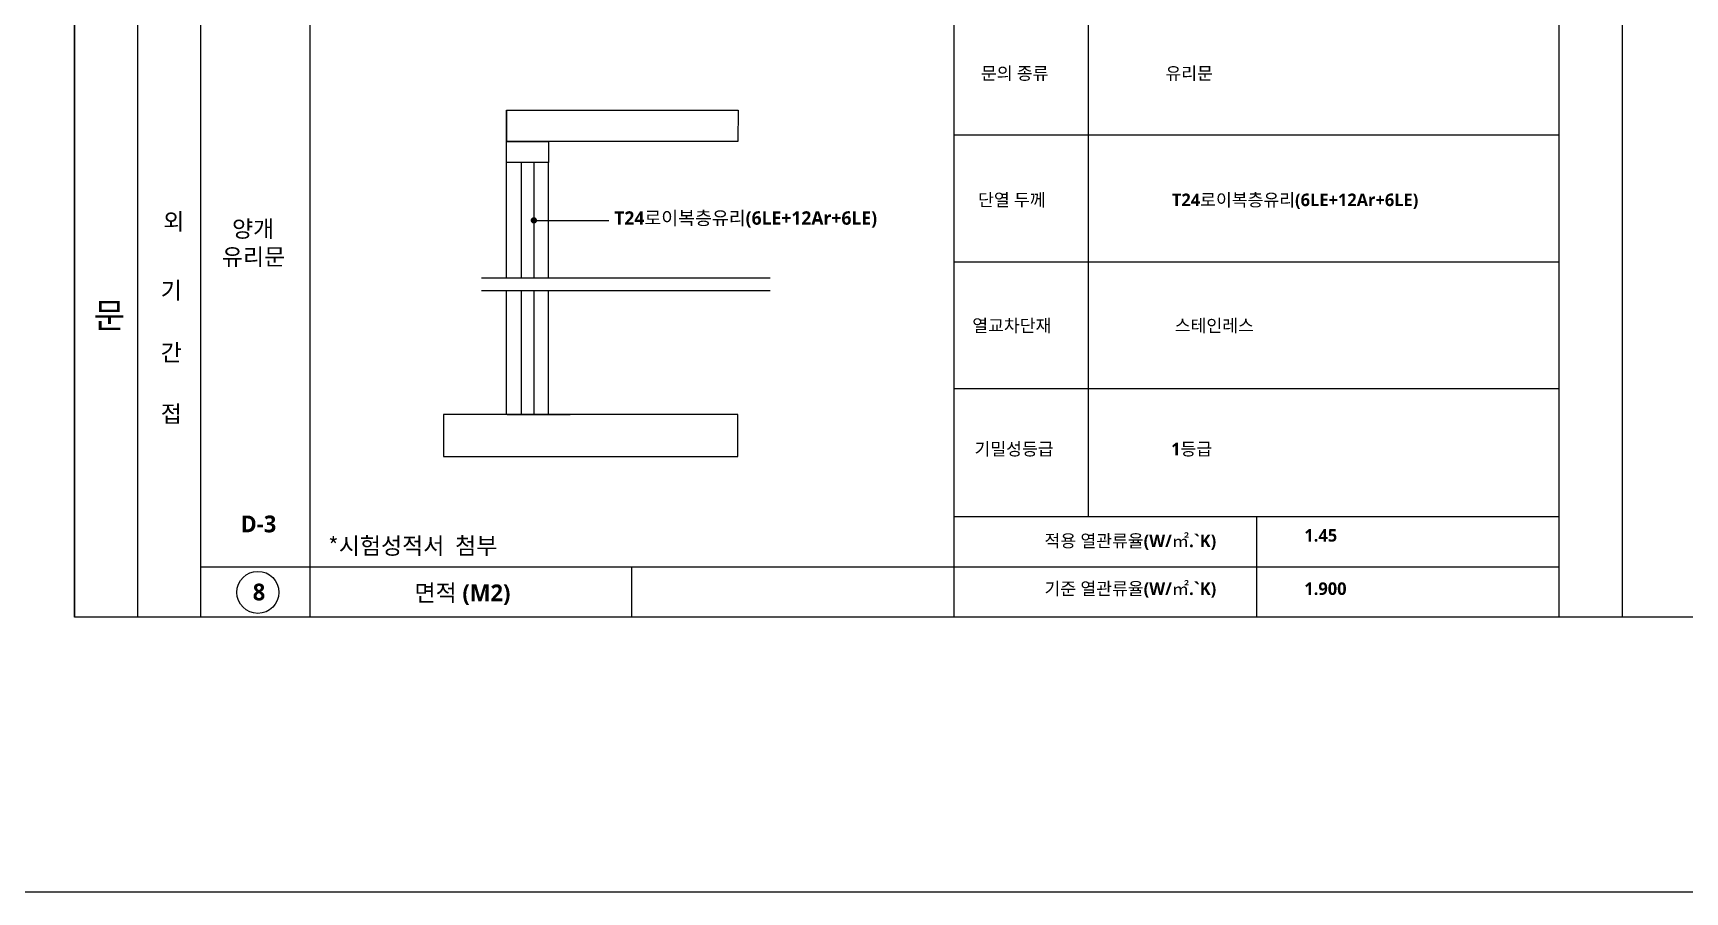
# Model space of a CAD drawing. Header units: millimetres. Extents: x 0 to 190005487, y 0 to 455456909.
# Drawn here: x 4249 to 6215, y 0 to 1022 of the extents above; entities that cross this region are included whole.
import ezdxf
from ezdxf.enums import TextEntityAlignment as Align

# ---------------------------------------------------------------- set-up
doc = ezdxf.new("R2010")
doc.units = ezdxf.units.MM
doc.header["$LTSCALE"] = 800
doc.header["$MEASUREMENT"] = 0
doc.layers.get('0').update_dxf_attribs({"linetype": 'CONTINUOUS'})
doc.layers.get('Defpoints').update_dxf_attribs({"color": 153, "linetype": 'CONTINUOUS'})
for name, color, linetype in [('AA-DWXM-DOOR', 4, 'CONTINUOUS'), ('AA-DWXM-WIND', 4, 'CONTINUOUS'), ('AA-WAXM-CONC', 2, 'CONTINUOUS'), ('AA-WAXM-PANL', 7, 'CONTINUOUS'), ('AA-XXXX-TEXT', 3, 'CONTINUOUS'), ('AA-XXXX-TXT3', 3, 'CONTINUOUS'), ('COL', 2, 'CONTINUOUS'), ('COR', 4, 'CONTINUOUS'), ('ETC', 6, 'CONTINUOUS'), ('WAL', 3, 'CONTINUOUS')]:
    doc.layers.add(name, color=color, linetype=linetype)
doc.styles.add('SH_대대리576', font='')
doc.styles.add('송현플러스-돋움체', font='')
doc.styles.get('SH_대대리576').set_extended_font_data('NanumGothic', bold=True)
doc.styles.get('송현플러스-돋움체').set_extended_font_data('DotumChe')

msp = doc.modelspace()

# ---------------------------------------------------------------- linework, layer by layer
for p, q in [((5126.5, 730.6), (4782.8, 730.6)), ((5126.5, 715.6), (4782.8, 715.6))]:
    msp.add_line(p, q)
at = {"layer": 'AA-DWXM-DOOR'}
for p, q in [((4887.8, 893.1), (4812.8, 893.1)), ((4887.8, 568.1), (4812.8, 568.1)), ((4813.4, 568.1), (4888.4, 568.1))]:
    msp.add_line(p, q, dxfattribs=at)
at = {"layer": 'AA-DWXM-WIND'}
for p, q in [((4830.3, 868.1), (4830.3, 730.6)), ((4845.3, 868.1), (4845.3, 730.6)), ((4830.3, 715.6), (4830.3, 568.1)), ((4845.3, 715.6), (4845.3, 568.1))]:
    msp.add_line(p, q, dxfattribs=at)
msp.add_lwpolyline([(4862.8, 868.1), (4812.8, 868.1), (4812.8, 893.1), (4862.8, 893.1)], close=True, dxfattribs=at)
at = {"layer": 'AA-WAXM-CONC'}
msp.add_lwpolyline([(5087.8, 568.1), (4737.8, 568.1), (4737.8, 518.1), (5087.8, 518.1)], close=True, dxfattribs=at)
at = {"layer": 'AA-WAXM-PANL'}
for p, q in [((4812.8, 930.6), (4812.8, 893.1)), ((4812.8, 730.6), (4812.8, 868.1)), ((4862.8, 730.6), (4862.8, 868.1)), ((4812.8, 568.1), (4812.8, 715.6)), ((4862.8, 568.1), (4862.8, 715.6))]:
    msp.add_line(p, q, dxfattribs=at)
msp.add_lwpolyline([(5087.8, 893.1), (4812.8, 893.1), (4812.8, 930.6), (5088.4, 930.6)], close=True, dxfattribs=at)
at = {"layer": 'AA-XXXX-TXT3', "color": 1}
msp.add_line((4843.5, 799.3), (4934.3, 799.3), dxfattribs=at)
at = {"layer": 'AA-XXXX-TXT3', "color": 1, "const_width": 3.76}
msp.add_lwpolyline([(4845.3, 797.4, 1), (4845.3, 801.2, 1)], format="xyb", close=True, dxfattribs=at)
at = {"layer": 'COR'}
for p, q in [((4578.8, 2622), (4578.8, 327)), ((5345, 2622), (5345, 327)), ((4373.8, 2502), (4373.8, 327)), ((4448.8, 2502), (4448.8, 327)), ((6140, 2502), (6140, 327)), ((5505, 1052), (5505, 447)), ((5345, 901), (6065, 901)), ((5345, 750), (6065, 750)), ((5345, 599), (6065, 599)), ((5345, 447), (6065, 447)), ((5705, 447), (5705, 327)), ((4448.8, 387), (6065, 387)), ((4961.9, 327), (4961.9, 387))]:
    msp.add_line(p, q, dxfattribs=at)
msp.add_circle((4516.9, 356.6), 25, dxfattribs=at)
at = {"layer": 'Defpoints'}
msp.add_lwpolyline([(8400, 2970), (4200, 2970), (4200, 0), (8400, 0)], close=True, dxfattribs=at)
at = {"layer": 'WAL'}
for p, q in [((4298.8, 2622), (4298.8, 327)), ((4298.8, 2622), (4298.8, 327)), ((6065, 2622), (6065, 327)), ((6065, 2622), (6065, 327)), ((6065, 2622), (6065, 327))]:
    msp.add_line(p, q, dxfattribs=at)
msp.add_lwpolyline([(7831.3, 327), (4298.8, 327), (4298.8, 2622), (7831.3, 2622), (7831.3, 327)], dxfattribs=at)

# ---------------------------------------------------------------- texts
at = {"style": 'SH_대대리576'}
for s, p in [('문의 종류', (5377.2, 974.3)), ('유리문', (5596.8, 974.3)), ('단열 두께', (5373.8, 823.7)), ('T24로이복층유리(6LE+12Ar+6LE)', (5604.4, 823.7)), ('열교차단재', (5366.9, 674.1)), ('스테인레스', (5607.8, 674.1)), ('기밀성등급', (5369.6, 527.2)), ('1등급', (5603.5, 527.2)), ('1.45', (5762, 424.5)), ('1.900', (5762, 361))]:
    msp.add_text(s, height=15, dxfattribs=at).set_placement(p, align=Align.MIDDLE_LEFT)
at = {"color": 2, "style": 'SH_대대리576'}
msp.add_text('문', height=30, dxfattribs=at).set_placement((4321.4, 671.3))
at = {"style": 'SH_대대리576'}
for s, p in [('적용 열관류율(W/㎡.`K)', (5555, 417.9)), ('기준 열관류율(W/㎡.`K)', (5555, 361))]:
    msp.add_text(s, height=15, dxfattribs=at).set_placement(p, align=Align.MIDDLE_CENTER)
at = {"layer": 'AA-XXXX-TEXT', "style": 'SH_대대리576'}
msp.add_text('T24로이복층유리(6LE+12Ar+6LE)', height=16, dxfattribs=at).set_placement((4940.9, 794.1))
at = {"layer": 'COL', "style": 'SH_대대리576'}
for s, p in [('외', (4404.3, 788)), ('양개', (4486.1, 779.3)), ('유리문', (4474.1, 746)), ('기', (4401.3, 706)), ('간', (4401.3, 632)), ('접', (4401.3, 559)), ('D-3', (4496.3, 428)), ('8', (4510.8, 347)), ('면적 (M2)', (4703.3, 346))]:
    msp.add_text(s, height=20, dxfattribs=at).set_placement(p)
at = {"layer": 'ETC', "style": '송현플러스-돋움체'}
msp.add_text('*시험성적서 첨부', height=20, dxfattribs=at).set_placement((4600.3, 402))

doc.saveas('drawing.dxf')
